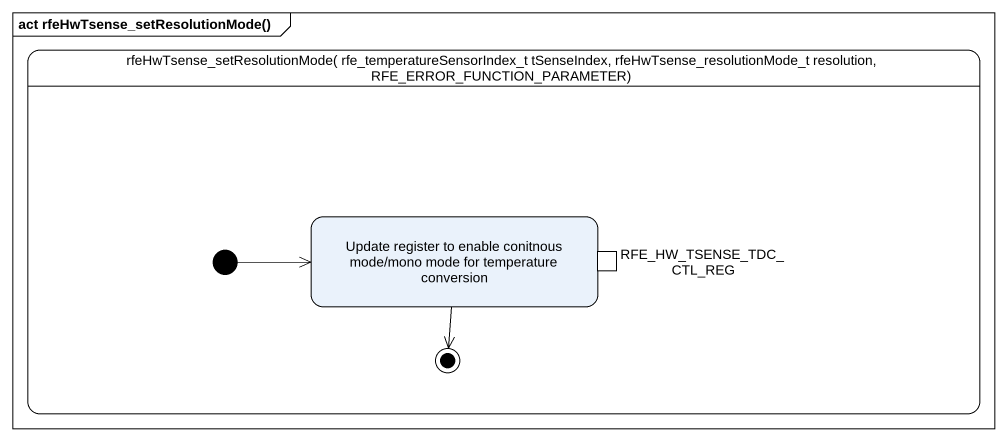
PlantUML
@startuml
mainframe act rfeHwTsense_setResolutionMode()
hide empty description
state "rfeHwTsense_setResolutionMode( rfe_temperatureSensorIndex_t tSenseIndex, rfeHwTsense_resolutionMode_t resolution, RFE_ERROR_FUNCTION_PARAMETER)" as rfeHwTsense {
  state "Update register to enable conitnous mode/mono mode for temperature conversion" as Update_register_to_enable {
    state RFE_HW_TSENSE_TDC_CTL_REG <<inputPin>>
  }
  Update_register_to_enable --> [*]
  [*] -right-> Update_register_to_enable
}
@enduml
